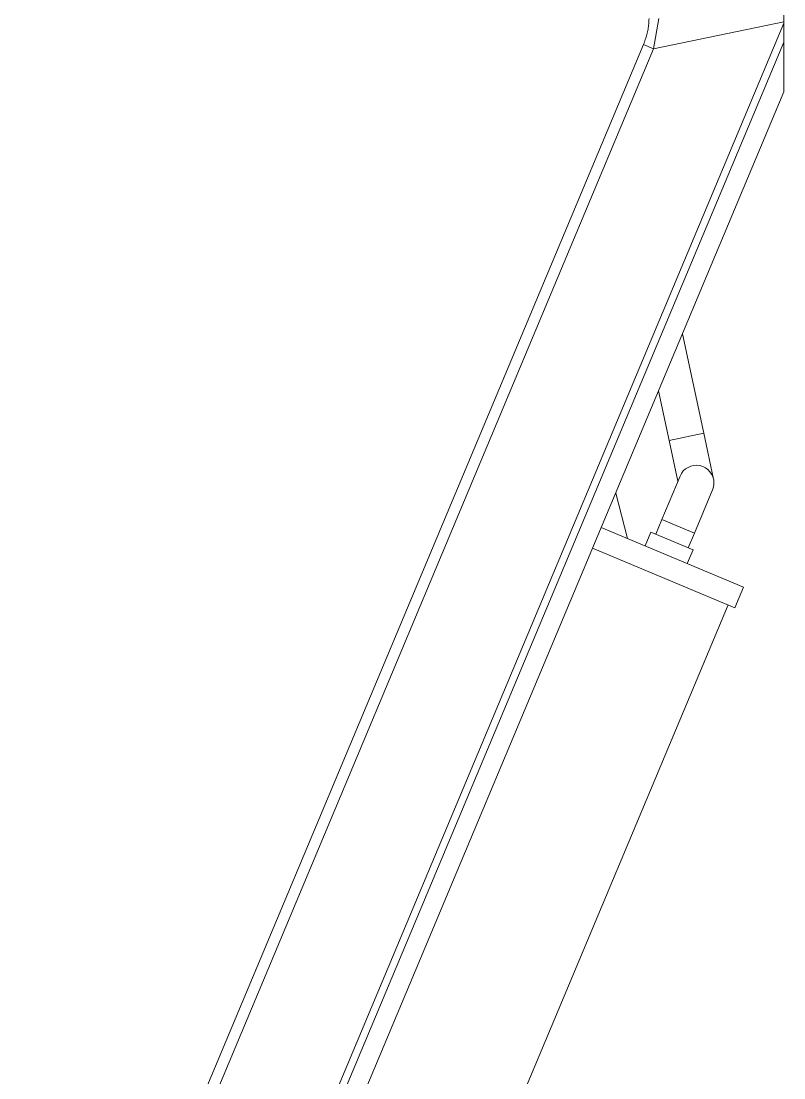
# Model space of a CAD drawing. Header units: millimetres. Extents: x 113490 to 142599, y -20467 to 115.
# Drawn here: x 124539.5 to 124745.3, y -6526.7 to -6241.9 of the extents above; entities that cross this region are included whole.
import ezdxf

# ---------------------------------------------------------------- set-up
doc = ezdxf.new("R2010")
doc.units = ezdxf.units.MM
doc.layers.add('DV1_0', color=7, linetype='Continuous')

msp = doc.modelspace()

# ---------------------------------------------------------------- linework, layer by layer
at = {"layer": 'DV1_0', "color": 7, "linetype": 'Continuous', "lineweight": 15}
for p, q in [((124745.26, -6242), (124745.26, -6234.07)), ((124745.26, -6242.4), (124745.26, -6242)), ((124745.26, -6247.54), (124745.26, -6242.4)), ((124745.26, -6248.17), (124745.26, -6247.54)), ((124745.26, -6248.17), (124745.26, -6260.87)), ((124745.26, -6260.87), (124392.38, -7102.39)), ((124723.63, -6352.93), (124717.88, -6326.16)), ((124711.44, -6341.52), (124714.32, -6354.93)), ((124714.32, -6354.93), (124716.67, -6365.89)), ((124726.29, -6365.35), (124723.63, -6352.93)), ((124717.25, -6364.51), (124712.34, -6376.22)), ((124703.07, -6381.33), (124699.89, -6369.07)), ((124721.12, -6379.9), (124726.03, -6368.19)), ((124712.34, -6376.22), (124710.68, -6380.19)), ((124695.99, -6378.37), (124734.39, -6394.47)), ((124709.38, -6379.64), (124707.84, -6383.33)), ((124720.75, -6384.41), (124709.38, -6379.64)), ((124719.45, -6383.87), (124721.12, -6379.9)), ((124693.67, -6383.9), (124732.07, -6400)), ((124719.2, -6388.1), (124720.75, -6384.41)), ((124732.07, -6400), (124734.39, -6394.47)), ((124373.17, -7250.69), (124730.22, -6399.23))]:
    msp.add_line(p, q, dxfattribs=at)
at = {"layer": 'DV1_0', "color": 7, "linetype": 'Continuous', "lineweight": 20}
for p, q in [((124710.13, -6249.35), (124711.5, -6241.13)), ((124317.65, -7262.15), (124745.26, -6242.4)), ((124710.13, -6249.35), (124745.26, -6242)), ((124295.38, -7230.65), (124707.36, -6248.19)), ((124298.15, -7231.81), (124710.13, -6249.35)), ((124319.48, -7262.92), (124745.26, -6247.54)), ((124707.36, -6248.19), (124710.13, -6249.35)), ((124723.63, -6352.93), (124714.32, -6354.93)), ((124721.12, -6379.9), (124712.34, -6376.22))]:
    msp.add_line(p, q, dxfattribs=at)
at = {"layer": 'DV1_0', "color": 7, "linetype": 'Continuous', "lineweight": 15}
for start, end in [(0, 157.25), (337.25, 0)]:
    msp.add_arc((124721.64, -6366.35), 4.76, start, end, dxfattribs=at)
at = {"layer": 'DV1_0', "color": 7, "linetype": 'Continuous', "lineweight": 20}
msp.add_open_spline([(124707.36, -6248.19), (124707.55, -6247.73), (124707.91, -6246.8), (124708.31, -6245.5), (124708.64, -6244.04), (124708.84, -6242.55), (124708.88, -6241.6), (124708.88, -6241.13)], degree=3, dxfattribs=at)

doc.saveas('drawing.dxf')
